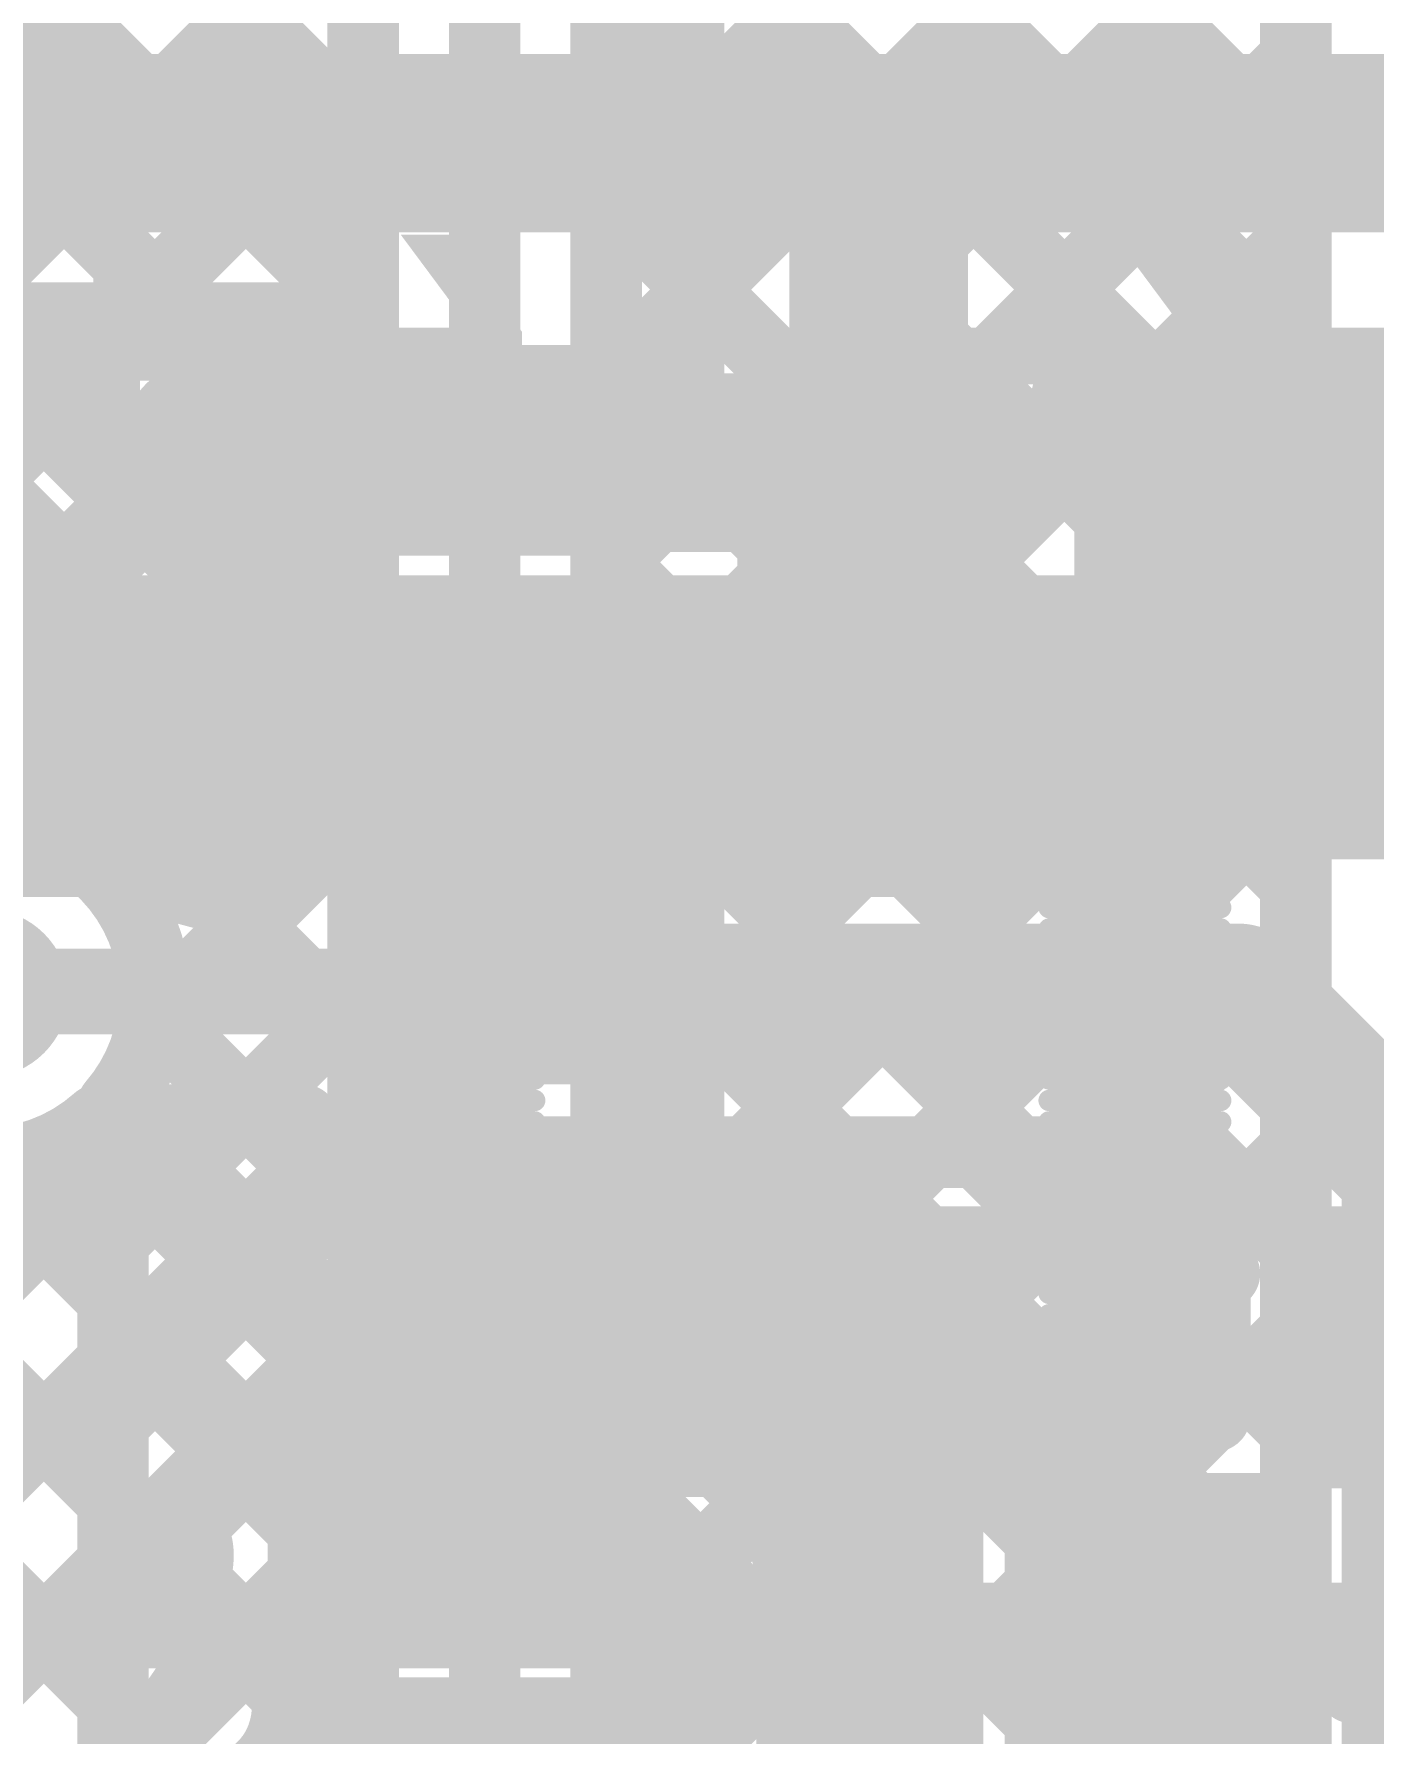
# Model space of a CAD drawing. Header units: millimetres. Extents: x -0.33 to 3.26, y -0.12 to 2.83.
# Drawn here: x 1.4019 to 1.5893, y 1.7025 to 1.9403 of the extents above; entities that cross this region are included whole.
import ezdxf

# ---------------------------------------------------------------- set-up
doc = ezdxf.new("R2010")
doc.units = ezdxf.units.MM
doc.header["$MEASUREMENT"] = 0
for name, color, linetype in [('BottomLayer', 5, 'Continuous'), ('BottomOverlay', 54, 'Continuous'), ('BottomPaste', 16, 'Continuous'), ('BottomSolder', 6, 'Continuous'), ('TopLayer', 1, 'Continuous'), ('TopOverlay', 2, 'Continuous'), ('ViaHoleLayer', 16, 'Continuous')]:
    doc.layers.add(name, color=color, linetype=linetype)
doc.styles.add('Arial', font='', dxfattribs={"height": 0.2})
doc.styles.get('Arial').set_extended_font_data('Arial')

# ---------------------------------------------------------------- blocks, each defined once
blk = doc.blocks.new('R__0402_B_118')
at = {"layer": 'BottomLayer'}
for points in [[(-0.0095, 0.0125), (-0.0095, -0.0125), (-0.0275, -0.0125), (-0.0275, 0.0125)], [(0.0275, 0.0125), (0.0275, -0.0125), (0.0095, -0.0125), (0.0095, 0.0125)]]:
    blk.add_hatch(color=5, dxfattribs=at).paths.add_polyline_path(points)
at = {"layer": 'BottomPaste'}
for points in [[(-0.0095, 0.0125), (-0.0095, -0.0125), (-0.0275, -0.0125), (-0.0275, 0.0125)], [(0.0275, 0.0125), (0.0275, -0.0125), (0.0095, -0.0125), (0.0095, 0.0125)]]:
    blk.add_hatch(color=16, dxfattribs=at).paths.add_polyline_path(points)
at = {"layer": 'BottomSolder'}
for points in [[(-0.0055, 0.0165), (-0.0055, -0.0165), (-0.0315, -0.0165), (-0.0315, 0.0165)], [(0.0315, 0.0165), (0.0315, -0.0165), (0.0055, -0.0165), (0.0055, 0.0165)]]:
    blk.add_hatch(color=6, dxfattribs=at).paths.add_polyline_path(points)
at = {"layer": 'BottomOverlay', "const_width": 0.005}
for points in [[(-0.0325, 0.0175), (-0.0325, -0.0175)], [(-0.0325, 0.0175), (-0.0085, 0.0175)], [(0.0085, 0.0175), (0.0325, 0.0175)], [(0.0325, 0.0175), (0.0325, -0.0175)], [(-0.0325, -0.0175), (-0.0085, -0.0175)], [(0.0085, -0.0175), (0.0325, -0.0175)]]:
    blk.add_lwpolyline(points, dxfattribs=at)
at = {"layer": 'BottomOverlay', "const_width": 0.0025}
for points in [[(-0.03375, 0.0175, 1), (-0.03125, 0.0175, 1)], [(-0.03375, 0.0175, 1), (-0.03125, 0.0175, 1)], [(-0.00975, 0.0175, 1), (-0.00725, 0.0175, 1)], [(0.00725, 0.0175, 1), (0.00975, 0.0175, 1)], [(0.03125, 0.0175, 1), (0.03375, 0.0175, 1)], [(0.03125, 0.0175, 1), (0.03375, 0.0175, 1)], [(-0.03375, -0.0175, 1), (-0.03125, -0.0175, 1)], [(-0.03375, -0.0175, 1), (-0.03125, -0.0175, 1)], [(-0.00975, -0.0175, 1), (-0.00725, -0.0175, 1)], [(0.00725, -0.0175, 1), (0.00975, -0.0175, 1)], [(0.03125, -0.0175, 1), (0.03375, -0.0175, 1)], [(0.03125, -0.0175, 1), (0.03375, -0.0175, 1)]]:
    blk.add_lwpolyline(points, format="xyb", close=True, dxfattribs=at)
blk = doc.blocks.new('R__0402_B_122')
at = {"layer": 'BottomLayer'}
for points in [[(-0.0095, 0.0125), (-0.0095, -0.0125), (-0.0275, -0.0125), (-0.0275, 0.0125)], [(0.0275, 0.0125), (0.0275, -0.0125), (0.0095, -0.0125), (0.0095, 0.0125)]]:
    blk.add_hatch(color=5, dxfattribs=at).paths.add_polyline_path(points)
at = {"layer": 'BottomPaste'}
for points in [[(-0.0095, 0.0125), (-0.0095, -0.0125), (-0.0275, -0.0125), (-0.0275, 0.0125)], [(0.0275, 0.0125), (0.0275, -0.0125), (0.0095, -0.0125), (0.0095, 0.0125)]]:
    blk.add_hatch(color=16, dxfattribs=at).paths.add_polyline_path(points)
at = {"layer": 'BottomSolder'}
for points in [[(-0.0055, 0.0165), (-0.0055, -0.0165), (-0.0315, -0.0165), (-0.0315, 0.0165)], [(0.0315, 0.0165), (0.0315, -0.0165), (0.0055, -0.0165), (0.0055, 0.0165)]]:
    blk.add_hatch(color=6, dxfattribs=at).paths.add_polyline_path(points)
at = {"layer": 'BottomOverlay', "const_width": 0.005}
for points in [[(-0.0325, 0.0175), (-0.0085, 0.0175)], [(-0.0325, 0.0175), (-0.0325, -0.0175)], [(0.0085, 0.0175), (0.0325, 0.0175)], [(0.0325, 0.0175), (0.0325, -0.0175)], [(-0.0325, -0.0175), (-0.0085, -0.0175)], [(0.0085, -0.0175), (0.0325, -0.0175)]]:
    blk.add_lwpolyline(points, dxfattribs=at)
at = {"layer": 'BottomOverlay', "const_width": 0.0025}
for points in [[(-0.03375, 0.0175, 1), (-0.03125, 0.0175, 1)], [(-0.03375, 0.0175, 1), (-0.03125, 0.0175, 1)], [(-0.00975, 0.0175, 1), (-0.00725, 0.0175, 1)], [(0.00725, 0.0175, 1), (0.00975, 0.0175, 1)], [(0.03125, 0.0175, 1), (0.03375, 0.0175, 1)], [(0.03125, 0.0175, 1), (0.03375, 0.0175, 1)], [(-0.03375, -0.0175, 1), (-0.03125, -0.0175, 1)], [(-0.03375, -0.0175, 1), (-0.03125, -0.0175, 1)], [(-0.00975, -0.0175, 1), (-0.00725, -0.0175, 1)], [(0.00725, -0.0175, 1), (0.00975, -0.0175, 1)], [(0.03125, -0.0175, 1), (0.03375, -0.0175, 1)], [(0.03125, -0.0175, 1), (0.03375, -0.0175, 1)]]:
    blk.add_lwpolyline(points, format="xyb", close=True, dxfattribs=at)
blk = doc.blocks.new('SOT23_3_B_168')
at = {"layer": 'BottomLayer'}
for points in [[(-0.02166, 0.02657), (-0.05316, 0.02657), (-0.05316, 0.05807), (-0.02166, 0.05807)], [(0.05314, 0.02657), (0.02165, 0.02657), (0.02165, 0.05807), (0.05314, 0.05807)], [(0.01574, -0.05807), (-0.01575, -0.05807), (-0.01575, -0.02657), (0.01574, -0.02657)]]:
    blk.add_hatch(color=5, dxfattribs=at).paths.add_polyline_path(points)
at = {"layer": 'BottomPaste'}
for points in [[(-0.02166, 0.02657), (-0.05316, 0.02657), (-0.05316, 0.05807), (-0.02166, 0.05807)], [(0.05314, 0.02657), (0.02165, 0.02657), (0.02165, 0.05807), (0.05314, 0.05807)], [(0.01574, -0.05807), (-0.01575, -0.05807), (-0.01575, -0.02657), (0.01574, -0.02657)]]:
    blk.add_hatch(color=16, dxfattribs=at).paths.add_polyline_path(points)
at = {"layer": 'BottomSolder'}
for points in [[(-0.01766, 0.02257), (-0.05716, 0.02257), (-0.05716, 0.06207), (-0.01766, 0.06207)], [(0.05714, 0.02257), (0.01765, 0.02257), (0.01765, 0.06207), (0.05714, 0.06207)], [(0.01974, -0.06207), (-0.01975, -0.06207), (-0.01975, -0.02257), (0.01974, -0.02257)]]:
    blk.add_hatch(color=6, dxfattribs=at).paths.add_polyline_path(points)
at = {"layer": 'BottomOverlay'}
for points, const_width in [([(-0.06409, 0.068, 1), (-0.07393, 0.068, 1)], 0.00984), ([(-0.07639, 0.068, 1), (-0.07147, 0.068, 1)], 0.00492), ([(-0.06655, 0.068, 1), (-0.06162, 0.068, 1)], 0.00492), ([(-0.01351, 0.032, 1), (-0.00851, 0.032, 1)], 0.005), ([(0.00849, 0.032, 1), (0.01349, 0.032, 1)], 0.005), ([(-0.06651, 0.03, 1), (-0.06151, 0.03, 1)], 0.005), ([(0.06149, 0.03, 1), (0.06649, 0.03, 1)], 0.005), ([(0.02649, -0.031, 1), (0.03149, -0.031, 1)], 0.005), ([(0.06149, -0.031, 1), (0.06649, -0.031, 1)], 0.005), ([(0.06149, -0.031, 1), (0.06649, -0.031, 1)], 0.005), ([(-0.06651, -0.032, 1), (-0.06151, -0.032, 1)], 0.005), ([(-0.06651, -0.032, 1), (-0.06151, -0.032, 1)], 0.005), ([(-0.03151, -0.032, 1), (-0.02651, -0.032, 1)], 0.005)]:
    blk.add_lwpolyline(points, format="xyb", close=True, dxfattribs=dict(at, const_width=const_width))
at = {"layer": 'BottomOverlay', "const_width": 0.01}
for points in [[(0.01099, 0.032), (-0.01101, 0.032)], [(-0.06401, 0.03), (-0.06401, -0.032)], [(0.06399, 0.03), (0.06399, -0.031)], [(0.06399, -0.031), (0.02899, -0.031)], [(-0.02901, -0.032), (-0.06401, -0.032)]]:
    blk.add_lwpolyline(points, dxfattribs=at)
blk = doc.blocks.new('SOT23_3_B_172')
at = {"layer": 'BottomLayer'}
for points in [[(-0.02166, 0.02657), (-0.05316, 0.02657), (-0.05316, 0.05807), (-0.02166, 0.05807)], [(0.05314, 0.02657), (0.02165, 0.02657), (0.02165, 0.05807), (0.05314, 0.05807)], [(0.01574, -0.05807), (-0.01575, -0.05807), (-0.01575, -0.02657), (0.01574, -0.02657)]]:
    blk.add_hatch(color=5, dxfattribs=at).paths.add_polyline_path(points)
at = {"layer": 'BottomPaste'}
for points in [[(-0.02166, 0.02657), (-0.05316, 0.02657), (-0.05316, 0.05807), (-0.02166, 0.05807)], [(0.05314, 0.02657), (0.02165, 0.02657), (0.02165, 0.05807), (0.05314, 0.05807)], [(0.01574, -0.05807), (-0.01575, -0.05807), (-0.01575, -0.02657), (0.01574, -0.02657)]]:
    blk.add_hatch(color=16, dxfattribs=at).paths.add_polyline_path(points)
at = {"layer": 'BottomSolder'}
for points in [[(-0.01766, 0.02257), (-0.05716, 0.02257), (-0.05716, 0.06207), (-0.01766, 0.06207)], [(0.05714, 0.02257), (0.01765, 0.02257), (0.01765, 0.06207), (0.05714, 0.06207)], [(0.01974, -0.06207), (-0.01975, -0.06207), (-0.01975, -0.02257), (0.01974, -0.02257)]]:
    blk.add_hatch(color=6, dxfattribs=at).paths.add_polyline_path(points)
at = {"layer": 'BottomOverlay'}
for points, const_width in [([(-0.06409, 0.068, 1), (-0.07393, 0.068, 1)], 0.00984), ([(-0.07639, 0.068, 1), (-0.07147, 0.068, 1)], 0.00492), ([(-0.06655, 0.068, 1), (-0.06162, 0.068, 1)], 0.00492), ([(-0.01351, 0.032, 1), (-0.00851, 0.032, 1)], 0.005), ([(0.00849, 0.032, 1), (0.01349, 0.032, 1)], 0.005), ([(-0.06651, 0.03, 1), (-0.06151, 0.03, 1)], 0.005), ([(0.06149, 0.03, 1), (0.06649, 0.03, 1)], 0.005), ([(0.02649, -0.031, 1), (0.03149, -0.031, 1)], 0.005), ([(0.06149, -0.031, 1), (0.06649, -0.031, 1)], 0.005), ([(0.06149, -0.031, 1), (0.06649, -0.031, 1)], 0.005), ([(-0.06651, -0.032, 1), (-0.06151, -0.032, 1)], 0.005), ([(-0.06651, -0.032, 1), (-0.06151, -0.032, 1)], 0.005), ([(-0.03151, -0.032, 1), (-0.02651, -0.032, 1)], 0.005)]:
    blk.add_lwpolyline(points, format="xyb", close=True, dxfattribs=dict(at, const_width=const_width))
at = {"layer": 'BottomOverlay', "const_width": 0.01}
for points in [[(0.01099, 0.032), (-0.01101, 0.032)], [(-0.06401, 0.03), (-0.06401, -0.032)], [(0.06399, 0.03), (0.06399, -0.031)], [(0.06399, -0.031), (0.02899, -0.031)], [(-0.02901, -0.032), (-0.06401, -0.032)]]:
    blk.add_lwpolyline(points, dxfattribs=at)
blk = doc.blocks.new('SOT23_3_B_176')
at = {"layer": 'BottomLayer'}
for points in [[(-0.02166, 0.02657), (-0.05316, 0.02657), (-0.05316, 0.05807), (-0.02166, 0.05807)], [(0.05314, 0.02657), (0.02165, 0.02657), (0.02165, 0.05807), (0.05314, 0.05807)], [(0.01574, -0.05807), (-0.01575, -0.05807), (-0.01575, -0.02657), (0.01574, -0.02657)]]:
    blk.add_hatch(color=5, dxfattribs=at).paths.add_polyline_path(points)
at = {"layer": 'BottomPaste'}
for points in [[(-0.02166, 0.02657), (-0.05316, 0.02657), (-0.05316, 0.05807), (-0.02166, 0.05807)], [(0.05314, 0.02657), (0.02165, 0.02657), (0.02165, 0.05807), (0.05314, 0.05807)], [(0.01574, -0.05807), (-0.01575, -0.05807), (-0.01575, -0.02657), (0.01574, -0.02657)]]:
    blk.add_hatch(color=16, dxfattribs=at).paths.add_polyline_path(points)
at = {"layer": 'BottomSolder'}
for points in [[(-0.01766, 0.02257), (-0.05716, 0.02257), (-0.05716, 0.06207), (-0.01766, 0.06207)], [(0.05714, 0.02257), (0.01765, 0.02257), (0.01765, 0.06207), (0.05714, 0.06207)], [(0.01974, -0.06207), (-0.01975, -0.06207), (-0.01975, -0.02257), (0.01974, -0.02257)]]:
    blk.add_hatch(color=6, dxfattribs=at).paths.add_polyline_path(points)
at = {"layer": 'BottomOverlay'}
for points, const_width in [([(-0.06409, 0.068, 1), (-0.07393, 0.068, 1)], 0.00984), ([(-0.07639, 0.068, 1), (-0.07147, 0.068, 1)], 0.00492), ([(-0.06655, 0.068, 1), (-0.06162, 0.068, 1)], 0.00492), ([(-0.01351, 0.032, 1), (-0.00851, 0.032, 1)], 0.005), ([(0.00849, 0.032, 1), (0.01349, 0.032, 1)], 0.005), ([(-0.06651, 0.03, 1), (-0.06151, 0.03, 1)], 0.005), ([(0.06149, 0.03, 1), (0.06649, 0.03, 1)], 0.005), ([(0.02649, -0.031, 1), (0.03149, -0.031, 1)], 0.005), ([(0.06149, -0.031, 1), (0.06649, -0.031, 1)], 0.005), ([(0.06149, -0.031, 1), (0.06649, -0.031, 1)], 0.005), ([(-0.06651, -0.032, 1), (-0.06151, -0.032, 1)], 0.005), ([(-0.06651, -0.032, 1), (-0.06151, -0.032, 1)], 0.005), ([(-0.03151, -0.032, 1), (-0.02651, -0.032, 1)], 0.005)]:
    blk.add_lwpolyline(points, format="xyb", close=True, dxfattribs=dict(at, const_width=const_width))
at = {"layer": 'BottomOverlay', "const_width": 0.01}
for points in [[(0.01099, 0.032), (-0.01101, 0.032)], [(-0.06401, 0.03), (-0.06401, -0.032)], [(0.06399, 0.03), (0.06399, -0.031)], [(0.06399, -0.031), (0.02899, -0.031)], [(-0.02901, -0.032), (-0.06401, -0.032)]]:
    blk.add_lwpolyline(points, dxfattribs=at)
blk = doc.blocks.new('R__0402_B_221')
at = {"layer": 'BottomLayer'}
for points in [[(-0.0095, 0.0125), (-0.0095, -0.0125), (-0.0275, -0.0125), (-0.0275, 0.0125)], [(0.0275, 0.0125), (0.0275, -0.0125), (0.0095, -0.0125), (0.0095, 0.0125)]]:
    blk.add_hatch(color=5, dxfattribs=at).paths.add_polyline_path(points)
at = {"layer": 'BottomPaste'}
for points in [[(-0.0095, 0.0125), (-0.0095, -0.0125), (-0.0275, -0.0125), (-0.0275, 0.0125)], [(0.0275, 0.0125), (0.0275, -0.0125), (0.0095, -0.0125), (0.0095, 0.0125)]]:
    blk.add_hatch(color=16, dxfattribs=at).paths.add_polyline_path(points)
at = {"layer": 'BottomSolder'}
for points in [[(-0.0055, 0.0165), (-0.0055, -0.0165), (-0.0315, -0.0165), (-0.0315, 0.0165)], [(0.0315, 0.0165), (0.0315, -0.0165), (0.0055, -0.0165), (0.0055, 0.0165)]]:
    blk.add_hatch(color=6, dxfattribs=at).paths.add_polyline_path(points)
at = {"layer": 'BottomOverlay', "const_width": 0.005}
for points in [[(-0.0085, 0.0175), (-0.0325, 0.0175)], [(-0.0325, -0.0175), (-0.0325, 0.0175)], [(0.0325, 0.0175), (0.0085, 0.0175)], [(0.0325, -0.0175), (0.0325, 0.0175)], [(-0.0085, -0.0175), (-0.0325, -0.0175)], [(0.0325, -0.0175), (0.0085, -0.0175)]]:
    blk.add_lwpolyline(points, dxfattribs=at)
at = {"layer": 'BottomOverlay', "const_width": 0.0025}
for points in [[(-0.03375, 0.0175, 1), (-0.03125, 0.0175, 1)], [(-0.03375, 0.0175, 1), (-0.03125, 0.0175, 1)], [(-0.00975, 0.0175, 1), (-0.00725, 0.0175, 1)], [(0.00725, 0.0175, 1), (0.00975, 0.0175, 1)], [(0.03125, 0.0175, 1), (0.03375, 0.0175, 1)], [(0.03125, 0.0175, 1), (0.03375, 0.0175, 1)], [(-0.03375, -0.0175, 1), (-0.03125, -0.0175, 1)], [(-0.03375, -0.0175, 1), (-0.03125, -0.0175, 1)], [(-0.00975, -0.0175, 1), (-0.00725, -0.0175, 1)], [(0.00725, -0.0175, 1), (0.00975, -0.0175, 1)], [(0.03125, -0.0175, 1), (0.03375, -0.0175, 1)], [(0.03125, -0.0175, 1), (0.03375, -0.0175, 1)]]:
    blk.add_lwpolyline(points, format="xyb", close=True, dxfattribs=at)

msp = doc.modelspace()

# ---------------------------------------------------------------- hatches: boundary and pattern name
at = {"layer": 'BottomLayer'}
msp.add_hatch(color=5, dxfattribs=at).paths.add_polyline_path([(1.54752, 1.82476), (1.62552, 1.82476), (1.62552, 1.89776), (1.54752, 1.89776)])
h = msp.add_hatch(color=5, dxfattribs=at)
edge = h.paths.add_edge_path()
edge.add_arc((1.426, 1.883), 0.01181, 0, 360)
h = msp.add_hatch(color=5, dxfattribs=at)
edge = h.paths.add_edge_path()
edge.add_arc((1.427, 1.843), 0.01181, 0, 360)
h = msp.add_hatch(color=5, dxfattribs=at)
edge = h.paths.add_edge_path()
edge.add_arc((1.395, 1.806), 0.01181, 0, 360)
at = {"layer": 'TopLayer'}
h = msp.add_hatch(color=1, dxfattribs=at)
edge = h.paths.add_edge_path()
edge.add_arc((1.426, 1.883), 0.01181, 0, 360)
h = msp.add_hatch(color=1, dxfattribs=at)
edge = h.paths.add_edge_path()
edge.add_arc((1.427, 1.843), 0.01181, 0, 360)
h = msp.add_hatch(color=1, dxfattribs=at)
edge = h.paths.add_edge_path()
edge.add_arc((1.395, 1.806), 0.01181, 0, 360)
at = {"layer": 'ViaHoleLayer'}
h = msp.add_hatch(color=16, dxfattribs=at)
edge = h.paths.add_edge_path()
edge.add_arc((1.426, 1.883), 0.00787, 0, 360)
h = msp.add_hatch(color=16, dxfattribs=at)
edge = h.paths.add_edge_path()
edge.add_arc((1.427, 1.843), 0.00787, 0, 360)

# ---------------------------------------------------------------- linework, layer by layer
at = {"layer": 'BottomLayer'}
for points, const_width in [([(1.212, 1.925), (1.523, 1.925)], 0.025), ([(1.52012, 1.92212), (1.523, 1.925)], 0.025), ([(1.523, 1.925), (1.692, 1.925)], 0.025), ([(1.52012, 1.87944), (1.52012, 1.92212)], 0.025), ([(1.31163, 1.79446), (1.41767, 1.9005)], 0.01), ([(1.33343, 1.9005), (1.43962, 1.9005)], 0.01), ([(1.36065, 1.9005), (1.43689, 1.82426)], 0.01), ([(1.38893, 1.9005), (1.43962, 1.84981)], 0.01), ([(1.41722, 1.9005), (1.43962, 1.8781)], 0.01), ([(1.43962, 1.86426), (1.43962, 1.9005)], 0.01), ([(1.33343, 1.89944), (1.40549, 1.82738)], 0.01), ([(1.31858, 1.77313), (1.43962, 1.89417)], 0.01), ([(1.46452, 1.88026), (1.5193, 1.88026)], 0.025), ([(1.5193, 1.88026), (1.52012, 1.87944)], 0.025), ([(1.40238, 1.82864), (1.43962, 1.86588)], 0.01), ([(1.43962, 1.85926), (1.43962, 1.86426)], 0.01), ([(1.43962, 1.85926), (1.43962, 1.86426)], 0.01), ([(1.43962, 1.82726), (1.43962, 1.85926)], 0.01), ([(1.46452, 1.84326), (1.57902, 1.84326)], 0.02), ([(1.42628, 1.82426), (1.43962, 1.8376)], 0.01), ([(1.41028, 1.82426), (1.43962, 1.82426)], 0.01), ([(1.30105, 1.81868), (1.43962, 1.68011)], 0.01), ([(1.32933, 1.81868), (1.43962, 1.70839)], 0.01), ([(1.46452, 1.80576), (1.46452, 1.80626)], 0.02), ([(1.46452, 1.80576), (1.57052, 1.80576)], 0.02), ([(1.57052, 1.80576), (1.59492, 1.78135)], 0.02), ([(1.39526, 1.80626), (1.46412, 1.80626)], 0.012), ([(1.31283, 1.68253), (1.41856, 1.78826)], 0.01), ([(1.41088, 1.78826), (1.43962, 1.78826)], 0.01), ([(1.41632, 1.78826), (1.44932, 1.75526)], 0.01), ([(1.59492, 1.63444), (1.59492, 1.78135)], 0.02), ([(1.31858, 1.65999), (1.44385, 1.78526)], 0.01), ([(1.43962, 1.78526), (1.45653, 1.78526)], 0.01), ([(1.44213, 1.75526), (1.47063, 1.78376)], 0.01), ([(1.4476, 1.78526), (1.4776, 1.75526)], 0.01), ([(1.46452, 1.78376), (1.5614, 1.78376)], 0.01), ([(1.47042, 1.75526), (1.49892, 1.78376)], 0.01), ([(1.47739, 1.78376), (1.52977, 1.73138)], 0.01), ([(1.49079, 1.74735), (1.5272, 1.78376)], 0.01), ([(1.50474, 1.73302), (1.55549, 1.78376)], 0.01), ([(1.50567, 1.78376), (1.5426, 1.74683)], 0.01), ([(1.53396, 1.78376), (1.56718, 1.75054)], 0.01), ([(1.5614, 1.78376), (1.56718, 1.77799)], 0.01), ([(1.39409, 1.78221), (1.43962, 1.73668)], 0.01), ([(1.46452, 1.76926), (1.5073, 1.76926)], 0.025), ([(1.5073, 1.76926), (1.52012, 1.75644)], 0.025), ([(1.56718, 1.74683), (1.56718, 1.77799)], 0.01), ([(1.54684, 1.74683), (1.56718, 1.76717)], 0.01), ([(1.52012, 1.673), (1.52012, 1.75644)], 0.025), ([(1.43962, 1.75526), (1.48862, 1.75526)], 0.01), ([(1.43962, 1.75275), (1.44213, 1.75526)], 0.01), ([(1.43962, 1.71826), (1.43962, 1.75526)], 0.01), ([(1.48862, 1.7491), (1.48862, 1.75526)], 0.01), ([(1.31858, 1.63171), (1.43962, 1.75275)], 0.01), ([(1.49118, 1.74696), (1.5027, 1.73544)], 0.01), ([(1.52977, 1.74683), (1.56718, 1.74683)], 0.01), ([(1.52977, 1.69134), (1.52977, 1.74683)], 0.01), ([(1.46151, 1.73426), (1.46412, 1.73426)], 0.012), ([(1.46412, 1.73426), (1.47843, 1.73426)], 0.012), ([(1.47843, 1.73426), (1.49, 1.72269)], 0.012), ([(1.508, 1.70799), (1.52977, 1.72976)], 0.01), ([(1.30883, 1.59368), (1.43962, 1.72446)], 0.01), ([(1.50785, 1.72502), (1.52977, 1.70309)], 0.01), ([(1.49, 1.60669), (1.49, 1.72269)], 0.012), ([(1.508, 1.61626), (1.508, 1.72269)], 0.01), ([(1.55752, 1.60935), (1.55752, 1.71908)], 0.012), ([(1.43962, 1.71326), (1.43962, 1.71826)], 0.01), ([(1.43962, 1.71326), (1.43962, 1.71826)], 0.01), ([(1.43962, 1.67626), (1.43962, 1.71326)], 0.01), ([(1.508, 1.67971), (1.52977, 1.70148)], 0.01)]:
    msp.add_lwpolyline(points, dxfattribs=dict(at, const_width=const_width))
for points, const_width in [([(1.51675, 1.925, 1), (1.52925, 1.925, 1)], 0.0125), ([(1.51675, 1.925, 1), (1.52925, 1.925, 1)], 0.0125), ([(1.51675, 1.925, 1), (1.52925, 1.925, 1)], 0.0125), ([(1.51387, 1.92212, 1), (1.52637, 1.92212, 1)], 0.0125), ([(1.51387, 1.92212, 1), (1.52637, 1.92212, 1)], 0.0125), ([(1.41472, 1.9005, 1), (1.41972, 1.9005, 1)], 0.005), ([(1.41517, 1.9005, 1), (1.42017, 1.9005, 1)], 0.005), ([(1.43712, 1.9005, 1), (1.44212, 1.9005, 1)], 0.005), ([(1.43712, 1.9005, 1), (1.44212, 1.9005, 1)], 0.005), ([(1.43712, 1.89417, 1), (1.44212, 1.89417, 1)], 0.005), ([(1.45827, 1.88026, 1), (1.47077, 1.88026, 1)], 0.0125), ([(1.51305, 1.88026, 1), (1.52555, 1.88026, 1)], 0.0125), ([(1.51305, 1.88026, 1), (1.52555, 1.88026, 1)], 0.0125), ([(1.51387, 1.87944, 1), (1.52637, 1.87944, 1)], 0.0125), ([(1.51387, 1.87944, 1), (1.52637, 1.87944, 1)], 0.0125), ([(1.43712, 1.8781, 1), (1.44212, 1.8781, 1)], 0.005), ([(1.43712, 1.86588, 1), (1.44212, 1.86588, 1)], 0.005), ([(1.43712, 1.86426, 1), (1.44212, 1.86426, 1)], 0.005), ([(1.43712, 1.86426, 1), (1.44212, 1.86426, 1)], 0.005), ([(1.43712, 1.86426, 1), (1.44212, 1.86426, 1)], 0.005), ([(1.43712, 1.85926, 1), (1.44212, 1.85926, 1)], 0.005), ([(1.43712, 1.85926, 1), (1.44212, 1.85926, 1)], 0.005), ([(1.43712, 1.85926, 1), (1.44212, 1.85926, 1)], 0.005), ([(1.43712, 1.84981, 1), (1.44212, 1.84981, 1)], 0.005), ([(1.45952, 1.84326, 1), (1.46952, 1.84326, 1)], 0.01), ([(1.57402, 1.84326, 1), (1.58402, 1.84326, 1)], 0.01), ([(1.43712, 1.8376, 1), (1.44212, 1.8376, 1)], 0.005), ([(1.39988, 1.82864, 1), (1.40488, 1.82864, 1)], 0.005), ([(1.40299, 1.82738, 1), (1.40799, 1.82738, 1)], 0.005), ([(1.43712, 1.82726, 1), (1.44212, 1.82726, 1)], 0.005), ([(1.40778, 1.82426, 1), (1.41278, 1.82426, 1)], 0.005), ([(1.40778, 1.82426, 1), (1.41278, 1.82426, 1)], 0.005), ([(1.42378, 1.82426, 1), (1.42878, 1.82426, 1)], 0.005), ([(1.43439, 1.82426, 1), (1.43939, 1.82426, 1)], 0.005), ([(1.43712, 1.82426, 1), (1.44212, 1.82426, 1)], 0.005), ([(1.45952, 1.80626, 1), (1.46952, 1.80626, 1)], 0.01), ([(1.45952, 1.80576, 1), (1.46952, 1.80576, 1)], 0.01), ([(1.45952, 1.80576, 1), (1.46952, 1.80576, 1)], 0.01), ([(1.56552, 1.80576, 1), (1.57552, 1.80576, 1)], 0.01), ([(1.56552, 1.80576, 1), (1.57552, 1.80576, 1)], 0.01), ([(1.46112, 1.80626, 1), (1.46712, 1.80626, 1)], 0.006), ([(1.40838, 1.78826, 1), (1.41338, 1.78826, 1)], 0.005), ([(1.40838, 1.78826, 1), (1.41338, 1.78826, 1)], 0.005), ([(1.41382, 1.78826, 1), (1.41882, 1.78826, 1)], 0.005), ([(1.41606, 1.78826, 1), (1.42106, 1.78826, 1)], 0.005), ([(1.43712, 1.78826, 1), (1.44212, 1.78826, 1)], 0.005), ([(1.58992, 1.78135, 1), (1.59992, 1.78135, 1)], 0.01), ([(1.58992, 1.78135, 1), (1.59992, 1.78135, 1)], 0.01), ([(1.43712, 1.78526, 1), (1.44212, 1.78526, 1)], 0.005), ([(1.44135, 1.78526, 1), (1.44635, 1.78526, 1)], 0.005), ([(1.4451, 1.78526, 1), (1.4501, 1.78526, 1)], 0.005), ([(1.45403, 1.78526, 1), (1.45903, 1.78526, 1)], 0.005), ([(1.45403, 1.78526, 1), (1.45903, 1.78526, 1)], 0.005), ([(1.45403, 1.78526, 1), (1.45903, 1.78526, 1)], 0.005), ([(1.46202, 1.78376, 1), (1.46702, 1.78376, 1)], 0.005), ([(1.46202, 1.78376, 1), (1.46702, 1.78376, 1)], 0.005), ([(1.46202, 1.78376, 1), (1.46702, 1.78376, 1)], 0.005), ([(1.46813, 1.78376, 1), (1.47313, 1.78376, 1)], 0.005), ([(1.47489, 1.78376, 1), (1.47989, 1.78376, 1)], 0.005), ([(1.49642, 1.78376, 1), (1.50142, 1.78376, 1)], 0.005), ([(1.50317, 1.78376, 1), (1.50817, 1.78376, 1)], 0.005), ([(1.5247, 1.78376, 1), (1.5297, 1.78376, 1)], 0.005), ([(1.53146, 1.78376, 1), (1.53646, 1.78376, 1)], 0.005), ([(1.55299, 1.78376, 1), (1.55799, 1.78376, 1)], 0.005), ([(1.5589, 1.78376, 1), (1.5639, 1.78376, 1)], 0.005), ([(1.5589, 1.78376, 1), (1.5639, 1.78376, 1)], 0.005), ([(1.45827, 1.76926, 1), (1.47077, 1.76926, 1)], 0.0125), ([(1.50105, 1.76926, 1), (1.51355, 1.76926, 1)], 0.0125), ([(1.50105, 1.76926, 1), (1.51355, 1.76926, 1)], 0.0125), ([(1.56468, 1.77799, 1), (1.56968, 1.77799, 1)], 0.005), ([(1.56468, 1.77799, 1), (1.56968, 1.77799, 1)], 0.005), ([(1.56468, 1.76717, 1), (1.56968, 1.76717, 1)], 0.005), ([(1.51387, 1.75644, 1), (1.52637, 1.75644, 1)], 0.0125), ([(1.51387, 1.75644, 1), (1.52637, 1.75644, 1)], 0.0125), ([(1.43712, 1.75526, 1), (1.44212, 1.75526, 1)], 0.005), ([(1.43712, 1.75526, 1), (1.44212, 1.75526, 1)], 0.005), ([(1.43963, 1.75526, 1), (1.44463, 1.75526, 1)], 0.005), ([(1.43963, 1.75526, 1), (1.44463, 1.75526, 1)], 0.005), ([(1.44682, 1.75526, 1), (1.45182, 1.75526, 1)], 0.005), ([(1.46792, 1.75526, 1), (1.47292, 1.75526, 1)], 0.005), ([(1.4751, 1.75526, 1), (1.4801, 1.75526, 1)], 0.005), ([(1.48612, 1.75526, 1), (1.49112, 1.75526, 1)], 0.005), ([(1.48612, 1.75526, 1), (1.49112, 1.75526, 1)], 0.005), ([(1.43712, 1.75275, 1), (1.44212, 1.75275, 1)], 0.005), ([(1.43712, 1.75275, 1), (1.44212, 1.75275, 1)], 0.005), ([(1.56468, 1.75054, 1), (1.56968, 1.75054, 1)], 0.005), ([(1.48612, 1.7491, 1), (1.49112, 1.7491, 1)], 0.005), ([(1.48612, 1.7491, 1), (1.49112, 1.7491, 1)], 0.005), ([(1.48612, 1.7491, 1), (1.49112, 1.7491, 1)], 0.005), ([(1.48829, 1.74735, 1), (1.49329, 1.74735, 1)], 0.005), ([(1.48865, 1.74699, 1), (1.49365, 1.74699, 1)], 0.005), ([(1.48868, 1.74696, 1), (1.49368, 1.74696, 1)], 0.005), ([(1.48868, 1.74696, 1), (1.49368, 1.74696, 1)], 0.005), ([(1.52727, 1.74683, 1), (1.53227, 1.74683, 1)], 0.005), ([(1.52727, 1.74683, 1), (1.53227, 1.74683, 1)], 0.005), ([(1.5401, 1.74683, 1), (1.5451, 1.74683, 1)], 0.005), ([(1.54434, 1.74683, 1), (1.54934, 1.74683, 1)], 0.005), ([(1.56468, 1.74683, 1), (1.56968, 1.74683, 1)], 0.005), ([(1.56468, 1.74683, 1), (1.56968, 1.74683, 1)], 0.005), ([(1.43712, 1.73668, 1), (1.44212, 1.73668, 1)], 0.005), ([(1.45852, 1.73426, 1), (1.46452, 1.73426, 1)], 0.006), ([(1.46112, 1.73426, 1), (1.46712, 1.73426, 1)], 0.006), ([(1.46112, 1.73426, 1), (1.46712, 1.73426, 1)], 0.006), ([(1.47543, 1.73426, 1), (1.48143, 1.73426, 1)], 0.006), ([(1.47543, 1.73426, 1), (1.48143, 1.73426, 1)], 0.006), ([(1.5002, 1.73544, 1), (1.5052, 1.73544, 1)], 0.005), ([(1.5002, 1.73544, 1), (1.5052, 1.73544, 1)], 0.005), ([(1.50023, 1.73542, 1), (1.50523, 1.73542, 1)], 0.005), ([(1.50224, 1.73302, 1), (1.50724, 1.73302, 1)], 0.005), ([(1.52727, 1.73138, 1), (1.53227, 1.73138, 1)], 0.005), ([(1.52727, 1.72976, 1), (1.53227, 1.72976, 1)], 0.005), ([(1.43712, 1.72446, 1), (1.44212, 1.72446, 1)], 0.005), ([(1.50535, 1.72502, 1), (1.51035, 1.72502, 1)], 0.005), ([(1.487, 1.72269, 1), (1.493, 1.72269, 1)], 0.006), ([(1.487, 1.72269, 1), (1.493, 1.72269, 1)], 0.006), ([(1.5055, 1.72269, 1), (1.5105, 1.72269, 1)], 0.005), ([(1.5055, 1.72269, 1), (1.5105, 1.72269, 1)], 0.005), ([(1.5055, 1.72269, 1), (1.5105, 1.72269, 1)], 0.005), ([(1.55452, 1.71908, 1), (1.56052, 1.71908, 1)], 0.006), ([(1.43712, 1.71826, 1), (1.44212, 1.71826, 1)], 0.005), ([(1.43712, 1.71826, 1), (1.44212, 1.71826, 1)], 0.005), ([(1.43712, 1.71826, 1), (1.44212, 1.71826, 1)], 0.005), ([(1.43712, 1.71326, 1), (1.44212, 1.71326, 1)], 0.005), ([(1.43712, 1.71326, 1), (1.44212, 1.71326, 1)], 0.005), ([(1.43712, 1.71326, 1), (1.44212, 1.71326, 1)], 0.005), ([(1.43712, 1.70839, 1), (1.44212, 1.70839, 1)], 0.005), ([(1.5055, 1.70799, 1), (1.5105, 1.70799, 1)], 0.005), ([(1.52727, 1.70309, 1), (1.53227, 1.70309, 1)], 0.005), ([(1.52727, 1.70148, 1), (1.53227, 1.70148, 1)], 0.005)]:
    msp.add_lwpolyline(points, format="xyb", close=True, dxfattribs=dict(at, const_width=const_width))
at = {"layer": 'BottomLayer', "const_width": 0.01}
for points in [[(1.41088, 1.78826, -2.188328), (1.41028, 1.82426)], [(1.46452, 1.78376, -0.093119), (1.45653, 1.78526)], [(1.46452, 1.78376, -0.093119), (1.45653, 1.78526)], [(1.48862, 1.7491, -0.045879), (1.49115, 1.74699)], [(1.48862, 1.7491, -0.046346), (1.49118, 1.74696)], [(1.5027, 1.73544, -0.199396), (1.508, 1.72269)], [(1.50273, 1.73542, -0.198912), (1.508, 1.72269)]]:
    msp.add_lwpolyline(points, format="xyb", dxfattribs=at)
at = {"layer": 'TopLayer', "const_width": 0.01}
for points in [[(1.24644, 2.12784), (1.448, 1.92629)], [(1.24014, 2.10869), (1.448, 1.90083)], [(1.482, 1.9422), (1.63588, 2.09608)], [(1.465, 1.663), (1.465, 2.038)], [(1.482, 1.67759), (1.482, 2.038)], [(1.448, 1.67963), (1.448, 2.03096)], [(1.482, 2.01956), (1.57852, 1.92304)], [(1.314, 2.00937), (1.448, 1.87537)], [(1.482, 1.91675), (1.57421, 2.00895)], [(1.57852, 1.67248), (1.57852, 2.00167)], [(1.482, 1.99411), (1.57852, 1.89759)], [(1.30891, 1.98901), (1.448, 1.84992)], [(1.482, 1.89129), (1.57852, 1.98781)], [(1.30891, 1.84548), (1.448, 1.98457)], [(1.482, 1.96865), (1.57852, 1.87213)], [(1.30891, 1.96356), (1.448, 1.82446)], [(1.482, 1.86584), (1.57852, 1.96236)], [(1.30891, 1.82002), (1.448, 1.95912)], [(1.482, 1.9432), (1.57852, 1.84668)], [(1.30891, 1.9381), (1.448, 1.79901)], [(1.482, 1.84038), (1.57852, 1.9369)], [(1.30891, 1.79457), (1.448, 1.93366)], [(1.482, 1.91774), (1.57852, 1.82122)], [(1.482, 1.81493), (1.57852, 1.91145)], [(1.30891, 1.76911), (1.448, 1.9082)], [(1.482, 1.89229), (1.57852, 1.79576)], [(1.482, 1.78947), (1.57852, 1.88599)], [(1.39506, 1.82981), (1.448, 1.88275)], [(1.482, 1.86683), (1.57852, 1.77031)], [(1.482, 1.76401), (1.57852, 1.86054)], [(1.41267, 1.82196), (1.448, 1.85729)], [(1.482, 1.84137), (1.57852, 1.74485)], [(1.482, 1.73856), (1.57852, 1.83508)], [(1.41853, 1.80237), (1.448, 1.83184)], [(1.482, 1.81592), (1.57852, 1.7194)], [(1.482, 1.7131), (1.57852, 1.80962)], [(1.413, 1.77138), (1.448, 1.80638)], [(1.41861, 1.80294), (1.448, 1.77355)], [(1.413, 1.644), (1.413, 1.79041)], [(1.482, 1.79046), (1.57852, 1.69394)], [(1.482, 1.68765), (1.57852, 1.78417)], [(1.413, 1.78309), (1.448, 1.74809)], [(1.413, 1.74593), (1.448, 1.78093)], [(1.482, 1.76501), (1.57912, 1.66789)], [(1.413, 1.75764), (1.448, 1.72264)], [(1.48719, 1.66738), (1.57852, 1.75871)], [(1.413, 1.72047), (1.448, 1.75547)], [(1.482, 1.73955), (1.60755, 1.614)], [(1.413, 1.73218), (1.448, 1.69718)], [(1.45927, 1.614), (1.57852, 1.73326)], [(1.413, 1.69501), (1.448, 1.73001)], [(1.482, 1.71409), (1.58209, 1.614)], [(1.48472, 1.614), (1.57852, 1.7078)], [(1.413, 1.70673), (1.44432, 1.67541)], [(1.413, 1.70672), (1.44432, 1.6754)], [(1.413, 1.66956), (1.448, 1.70456)]]:
    msp.add_lwpolyline(points, dxfattribs=at)
at = {"layer": 'TopLayer', "const_width": 0.005}
for points in [[(1.4795, 1.9432, 1), (1.4845, 1.9432, 1)], [(1.4795, 1.9422, 1), (1.4845, 1.9422, 1)], [(1.57602, 1.9369, 1), (1.58102, 1.9369, 1)], [(1.4455, 1.93366, 1), (1.4505, 1.93366, 1)], [(1.4455, 1.92629, 1), (1.4505, 1.92629, 1)], [(1.57602, 1.92304, 1), (1.58102, 1.92304, 1)], [(1.4795, 1.91774, 1), (1.4845, 1.91774, 1)], [(1.4795, 1.91675, 1), (1.4845, 1.91675, 1)], [(1.57602, 1.91145, 1), (1.58102, 1.91145, 1)], [(1.4455, 1.9082, 1), (1.4505, 1.9082, 1)], [(1.4455, 1.90083, 1), (1.4505, 1.90083, 1)], [(1.57602, 1.89759, 1), (1.58102, 1.89759, 1)], [(1.4795, 1.89229, 1), (1.4845, 1.89229, 1)], [(1.4795, 1.89129, 1), (1.4845, 1.89129, 1)], [(1.57602, 1.88599, 1), (1.58102, 1.88599, 1)], [(1.4455, 1.88275, 1), (1.4505, 1.88275, 1)], [(1.4455, 1.87537, 1), (1.4505, 1.87537, 1)], [(1.57602, 1.87213, 1), (1.58102, 1.87213, 1)], [(1.4795, 1.86683, 1), (1.4845, 1.86683, 1)], [(1.4795, 1.86584, 1), (1.4845, 1.86584, 1)], [(1.57602, 1.86054, 1), (1.58102, 1.86054, 1)], [(1.4455, 1.85729, 1), (1.4505, 1.85729, 1)], [(1.4455, 1.84992, 1), (1.4505, 1.84992, 1)], [(1.57602, 1.84668, 1), (1.58102, 1.84668, 1)], [(1.4795, 1.84137, 1), (1.4845, 1.84137, 1)], [(1.4795, 1.84038, 1), (1.4845, 1.84038, 1)], [(1.57602, 1.83508, 1), (1.58102, 1.83508, 1)], [(1.4455, 1.83184, 1), (1.4505, 1.83184, 1)], [(1.4455, 1.82446, 1), (1.4505, 1.82446, 1)], [(1.41017, 1.82196, 1), (1.41517, 1.82196, 1)], [(1.57602, 1.82122, 1), (1.58102, 1.82122, 1)], [(1.4795, 1.81592, 1), (1.4845, 1.81592, 1)], [(1.4795, 1.81493, 1), (1.4845, 1.81493, 1)], [(1.57602, 1.80962, 1), (1.58102, 1.80962, 1)], [(1.41631, 1.806, 1), (1.42131, 1.806, 1)], [(1.41631, 1.806, 1), (1.42131, 1.806, 1)], [(1.4455, 1.80638, 1), (1.4505, 1.80638, 1)], [(1.41611, 1.80294, 1), (1.42111, 1.80294, 1)], [(1.41603, 1.80237, 1), (1.42103, 1.80237, 1)], [(1.4455, 1.79901, 1), (1.4505, 1.79901, 1)], [(1.57602, 1.79576, 1), (1.58102, 1.79576, 1)], [(1.4105, 1.79041, 1), (1.4155, 1.79041, 1)], [(1.4105, 1.79041, 1), (1.4155, 1.79041, 1)], [(1.4795, 1.79046, 1), (1.4845, 1.79046, 1)], [(1.4795, 1.78947, 1), (1.4845, 1.78947, 1)], [(1.57602, 1.78417, 1), (1.58102, 1.78417, 1)], [(1.4105, 1.78309, 1), (1.4155, 1.78309, 1)], [(1.4455, 1.78093, 1), (1.4505, 1.78093, 1)], [(1.4455, 1.77355, 1), (1.4505, 1.77355, 1)], [(1.4105, 1.77138, 1), (1.4155, 1.77138, 1)], [(1.57602, 1.77031, 1), (1.58102, 1.77031, 1)], [(1.4795, 1.76501, 1), (1.4845, 1.76501, 1)], [(1.4795, 1.76401, 1), (1.4845, 1.76401, 1)], [(1.4105, 1.75764, 1), (1.4155, 1.75764, 1)], [(1.57602, 1.75871, 1), (1.58102, 1.75871, 1)], [(1.4455, 1.75547, 1), (1.4505, 1.75547, 1)], [(1.4455, 1.74809, 1), (1.4505, 1.74809, 1)], [(1.4105, 1.74593, 1), (1.4155, 1.74593, 1)], [(1.57602, 1.74485, 1), (1.58102, 1.74485, 1)], [(1.4795, 1.73955, 1), (1.4845, 1.73955, 1)], [(1.4795, 1.73856, 1), (1.4845, 1.73856, 1)], [(1.4105, 1.73218, 1), (1.4155, 1.73218, 1)], [(1.57602, 1.73326, 1), (1.58102, 1.73326, 1)], [(1.4455, 1.73001, 1), (1.4505, 1.73001, 1)], [(1.4455, 1.72264, 1), (1.4505, 1.72264, 1)], [(1.4105, 1.72047, 1), (1.4155, 1.72047, 1)], [(1.57602, 1.7194, 1), (1.58102, 1.7194, 1)], [(1.4795, 1.71409, 1), (1.4845, 1.71409, 1)], [(1.4795, 1.7131, 1), (1.4845, 1.7131, 1)], [(1.57602, 1.7078, 1), (1.58102, 1.7078, 1)], [(1.4105, 1.70673, 1), (1.4155, 1.70673, 1)], [(1.4105, 1.70672, 1), (1.4155, 1.70672, 1)], [(1.4455, 1.70456, 1), (1.4505, 1.70456, 1)]]:
    msp.add_lwpolyline(points, format="xyb", close=True, dxfattribs=at)
at = {"layer": 'TopLayer', "const_width": 0.01}
for points in [[(1.377, 1.79041, -1.440035), (1.41881, 1.806)], [(1.41881, 1.806, -0.18034), (1.413, 1.79041)]]:
    msp.add_lwpolyline(points, format="xyb", dxfattribs=at)
at = {"layer": 'TopOverlay', "const_width": 0.003}
for points in [[(1.187, 1.863), (1.784, 1.863)], [(1.187, 1.86), (1.784, 1.86)], [(1.187, 1.857), (1.781, 1.857)], [(1.187, 1.854), (1.781, 1.854)], [(1.316, 1.836), (1.427, 1.836)], [(1.46, 1.836), (1.559, 1.836)], [(1.316, 1.833), (1.427, 1.833)], [(1.454, 1.833), (1.562, 1.833)], [(1.316, 1.83), (1.427, 1.83)], [(1.454, 1.83), (1.565, 1.83)], [(1.316, 1.827), (1.427, 1.827)], [(1.451, 1.827), (1.565, 1.827)], [(1.316, 1.824), (1.427, 1.824)], [(1.451, 1.824), (1.565, 1.824)], [(1.319, 1.821), (1.424, 1.821)], [(1.451, 1.821), (1.568, 1.821)], [(1.451, 1.818), (1.472, 1.818)], [(1.544, 1.818), (1.568, 1.818)], [(1.451, 1.815), (1.472, 1.815)], [(1.544, 1.815), (1.568, 1.815)], [(1.451, 1.812), (1.472, 1.812)], [(1.544, 1.812), (1.568, 1.812)], [(1.451, 1.809), (1.472, 1.809)], [(1.544, 1.809), (1.568, 1.809)], [(1.451, 1.806), (1.472, 1.806)], [(1.544, 1.806), (1.568, 1.806)], [(1.451, 1.803), (1.472, 1.803)], [(1.544, 1.803), (1.568, 1.803)], [(1.451, 1.8), (1.472, 1.8)], [(1.544, 1.8), (1.568, 1.8)], [(1.451, 1.797), (1.472, 1.797)], [(1.544, 1.797), (1.568, 1.797)], [(1.451, 1.794), (1.472, 1.794)], [(1.544, 1.794), (1.568, 1.794)], [(1.451, 1.791), (1.472, 1.791)], [(1.544, 1.791), (1.568, 1.791)], [(1.451, 1.788), (1.472, 1.788)], [(1.544, 1.788), (1.568, 1.788)], [(1.451, 1.785), (1.472, 1.785)], [(1.544, 1.785), (1.568, 1.785)], [(1.451, 1.782), (1.472, 1.782)], [(1.544, 1.782), (1.568, 1.782)], [(1.451, 1.779), (1.472, 1.779)], [(1.544, 1.779), (1.568, 1.779)], [(1.451, 1.776), (1.472, 1.776)], [(1.544, 1.776), (1.568, 1.776)], [(1.451, 1.773), (1.472, 1.773)], [(1.544, 1.773), (1.568, 1.773)], [(1.451, 1.77), (1.472, 1.77)], [(1.544, 1.77), (1.568, 1.77)], [(1.451, 1.767), (1.472, 1.767)], [(1.544, 1.767), (1.568, 1.767)], [(1.451, 1.764), (1.472, 1.764)], [(1.544, 1.764), (1.568, 1.764)], [(1.451, 1.761), (1.472, 1.761)], [(1.544, 1.761), (1.568, 1.761)], [(1.451, 1.758), (1.472, 1.758)], [(1.544, 1.758), (1.568, 1.758)], [(1.451, 1.755), (1.568, 1.755)], [(1.451, 1.752), (1.565, 1.752)], [(1.451, 1.749), (1.565, 1.749)], [(1.454, 1.746), (1.565, 1.746)], [(1.454, 1.743), (1.562, 1.743)], [(1.457, 1.74), (1.559, 1.74)], [(1.466, 1.737), (1.55, 1.737)], [(1.187, 1.722), (1.82, 1.722)], [(1.187, 1.719), (1.826, 1.719)], [(1.187, 1.716), (1.832, 1.716)], [(1.187, 1.713), (1.835, 1.713)]]:
    msp.add_lwpolyline(points, dxfattribs=at)
at = {"layer": 'TopOverlay', "const_width": 0.0015}
for points in [[(1.42625, 1.836, 1), (1.42775, 1.836, 1)], [(1.45925, 1.836, 1), (1.46075, 1.836, 1)], [(1.55825, 1.836, 1), (1.55975, 1.836, 1)], [(1.42625, 1.833, 1), (1.42775, 1.833, 1)], [(1.45325, 1.833, 1), (1.45475, 1.833, 1)], [(1.56125, 1.833, 1), (1.56275, 1.833, 1)], [(1.42625, 1.83, 1), (1.42775, 1.83, 1)], [(1.45325, 1.83, 1), (1.45475, 1.83, 1)], [(1.56425, 1.83, 1), (1.56575, 1.83, 1)], [(1.42625, 1.827, 1), (1.42775, 1.827, 1)], [(1.45025, 1.827, 1), (1.45175, 1.827, 1)], [(1.56425, 1.827, 1), (1.56575, 1.827, 1)], [(1.42625, 1.824, 1), (1.42775, 1.824, 1)], [(1.45025, 1.824, 1), (1.45175, 1.824, 1)], [(1.56425, 1.824, 1), (1.56575, 1.824, 1)], [(1.42325, 1.821, 1), (1.42475, 1.821, 1)], [(1.45025, 1.821, 1), (1.45175, 1.821, 1)], [(1.56725, 1.821, 1), (1.56875, 1.821, 1)], [(1.45025, 1.818, 1), (1.45175, 1.818, 1)], [(1.47125, 1.818, 1), (1.47275, 1.818, 1)], [(1.54325, 1.818, 1), (1.54475, 1.818, 1)], [(1.56725, 1.818, 1), (1.56875, 1.818, 1)], [(1.45025, 1.815, 1), (1.45175, 1.815, 1)], [(1.47125, 1.815, 1), (1.47275, 1.815, 1)], [(1.54325, 1.815, 1), (1.54475, 1.815, 1)], [(1.56725, 1.815, 1), (1.56875, 1.815, 1)], [(1.45025, 1.812, 1), (1.45175, 1.812, 1)], [(1.47125, 1.812, 1), (1.47275, 1.812, 1)], [(1.54325, 1.812, 1), (1.54475, 1.812, 1)], [(1.56725, 1.812, 1), (1.56875, 1.812, 1)], [(1.45025, 1.809, 1), (1.45175, 1.809, 1)], [(1.47125, 1.809, 1), (1.47275, 1.809, 1)], [(1.54325, 1.809, 1), (1.54475, 1.809, 1)], [(1.56725, 1.809, 1), (1.56875, 1.809, 1)], [(1.45025, 1.806, 1), (1.45175, 1.806, 1)], [(1.47125, 1.806, 1), (1.47275, 1.806, 1)], [(1.54325, 1.806, 1), (1.54475, 1.806, 1)], [(1.56725, 1.806, 1), (1.56875, 1.806, 1)], [(1.45025, 1.803, 1), (1.45175, 1.803, 1)], [(1.47125, 1.803, 1), (1.47275, 1.803, 1)], [(1.54325, 1.803, 1), (1.54475, 1.803, 1)], [(1.56725, 1.803, 1), (1.56875, 1.803, 1)], [(1.45025, 1.8, 1), (1.45175, 1.8, 1)], [(1.47125, 1.8, 1), (1.47275, 1.8, 1)], [(1.54325, 1.8, 1), (1.54475, 1.8, 1)], [(1.56725, 1.8, 1), (1.56875, 1.8, 1)], [(1.45025, 1.797, 1), (1.45175, 1.797, 1)], [(1.47125, 1.797, 1), (1.47275, 1.797, 1)], [(1.54325, 1.797, 1), (1.54475, 1.797, 1)], [(1.56725, 1.797, 1), (1.56875, 1.797, 1)], [(1.45025, 1.794, 1), (1.45175, 1.794, 1)], [(1.47125, 1.794, 1), (1.47275, 1.794, 1)], [(1.54325, 1.794, 1), (1.54475, 1.794, 1)], [(1.56725, 1.794, 1), (1.56875, 1.794, 1)], [(1.45025, 1.791, 1), (1.45175, 1.791, 1)], [(1.47125, 1.791, 1), (1.47275, 1.791, 1)], [(1.54325, 1.791, 1), (1.54475, 1.791, 1)], [(1.56725, 1.791, 1), (1.56875, 1.791, 1)], [(1.45025, 1.788, 1), (1.45175, 1.788, 1)], [(1.47125, 1.788, 1), (1.47275, 1.788, 1)], [(1.54325, 1.788, 1), (1.54475, 1.788, 1)], [(1.56725, 1.788, 1), (1.56875, 1.788, 1)], [(1.45025, 1.785, 1), (1.45175, 1.785, 1)], [(1.47125, 1.785, 1), (1.47275, 1.785, 1)], [(1.54325, 1.785, 1), (1.54475, 1.785, 1)], [(1.56725, 1.785, 1), (1.56875, 1.785, 1)], [(1.45025, 1.782, 1), (1.45175, 1.782, 1)], [(1.47125, 1.782, 1), (1.47275, 1.782, 1)], [(1.54325, 1.782, 1), (1.54475, 1.782, 1)], [(1.56725, 1.782, 1), (1.56875, 1.782, 1)], [(1.45025, 1.779, 1), (1.45175, 1.779, 1)], [(1.47125, 1.779, 1), (1.47275, 1.779, 1)], [(1.54325, 1.779, 1), (1.54475, 1.779, 1)], [(1.56725, 1.779, 1), (1.56875, 1.779, 1)], [(1.45025, 1.776, 1), (1.45175, 1.776, 1)], [(1.47125, 1.776, 1), (1.47275, 1.776, 1)], [(1.54325, 1.776, 1), (1.54475, 1.776, 1)], [(1.56725, 1.776, 1), (1.56875, 1.776, 1)], [(1.45025, 1.773, 1), (1.45175, 1.773, 1)], [(1.47125, 1.773, 1), (1.47275, 1.773, 1)], [(1.54325, 1.773, 1), (1.54475, 1.773, 1)], [(1.56725, 1.773, 1), (1.56875, 1.773, 1)], [(1.45025, 1.77, 1), (1.45175, 1.77, 1)], [(1.47125, 1.77, 1), (1.47275, 1.77, 1)], [(1.54325, 1.77, 1), (1.54475, 1.77, 1)], [(1.56725, 1.77, 1), (1.56875, 1.77, 1)], [(1.45025, 1.767, 1), (1.45175, 1.767, 1)], [(1.47125, 1.767, 1), (1.47275, 1.767, 1)], [(1.54325, 1.767, 1), (1.54475, 1.767, 1)], [(1.56725, 1.767, 1), (1.56875, 1.767, 1)], [(1.45025, 1.764, 1), (1.45175, 1.764, 1)], [(1.47125, 1.764, 1), (1.47275, 1.764, 1)], [(1.54325, 1.764, 1), (1.54475, 1.764, 1)], [(1.56725, 1.764, 1), (1.56875, 1.764, 1)], [(1.45025, 1.761, 1), (1.45175, 1.761, 1)], [(1.47125, 1.761, 1), (1.47275, 1.761, 1)], [(1.54325, 1.761, 1), (1.54475, 1.761, 1)], [(1.56725, 1.761, 1), (1.56875, 1.761, 1)], [(1.45025, 1.758, 1), (1.45175, 1.758, 1)], [(1.47125, 1.758, 1), (1.47275, 1.758, 1)], [(1.54325, 1.758, 1), (1.54475, 1.758, 1)], [(1.56725, 1.758, 1), (1.56875, 1.758, 1)], [(1.45025, 1.755, 1), (1.45175, 1.755, 1)], [(1.56725, 1.755, 1), (1.56875, 1.755, 1)], [(1.45025, 1.752, 1), (1.45175, 1.752, 1)], [(1.56425, 1.752, 1), (1.56575, 1.752, 1)], [(1.45025, 1.749, 1), (1.45175, 1.749, 1)], [(1.56425, 1.749, 1), (1.56575, 1.749, 1)], [(1.45325, 1.746, 1), (1.45475, 1.746, 1)], [(1.56425, 1.746, 1), (1.56575, 1.746, 1)], [(1.45325, 1.743, 1), (1.45475, 1.743, 1)], [(1.56125, 1.743, 1), (1.56275, 1.743, 1)], [(1.45625, 1.74, 1), (1.45775, 1.74, 1)], [(1.55825, 1.74, 1), (1.55975, 1.74, 1)], [(1.46525, 1.737, 1), (1.46675, 1.737, 1)], [(1.54925, 1.737, 1), (1.55075, 1.737, 1)]]:
    msp.add_lwpolyline(points, format="xyb", close=True, dxfattribs=at)

# ---------------------------------------------------------------- block references
for name, p, rotation in [('SOT23_3_B_176', (1.55752, 1.92176), 180), ('R__0402_B_122', (1.46412, 1.86176), 90), ('SOT23_3_B_172', (1.55752, 1.79876), 180), ('R__0402_B_221', (1.46412, 1.78776), 270), ('R__0402_B_118', (1.46412, 1.71576), 90), ('SOT23_3_B_168', (1.55752, 1.67676), 180)]:
    msp.add_blockref(name, p, dxfattribs=dict(rotation=rotation))

# ---------------------------------------------------------------- texts
at = {"layer": 'BottomOverlay', "style": 'Arial', "text_generation_flag": 2}
for s, p in [('*', (1.439, 1.85968)), ('*', (1.439, 1.786)), ('&', (1.439, 1.696))]:
    msp.add_text(s, height=0.04, rotation=360, dxfattribs=at).set_placement(p)
at = {"layer": 'TopOverlay', "style": 'Arial'}
for s, p in [('CON_14', (1.41025, 2.1531)), ('CON_13', (1.51036, 2.15258))]:
    msp.add_text(s, height=0.06, rotation=270, dxfattribs=at).set_placement(p)

doc.saveas('drawing.dxf')
